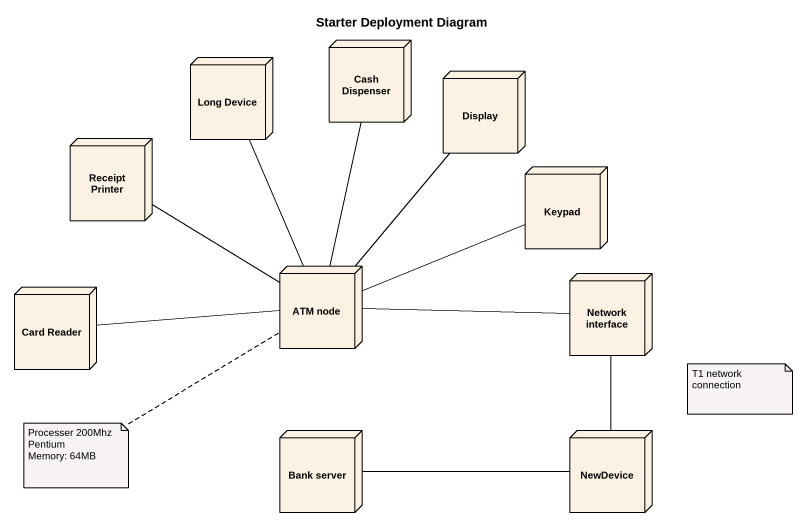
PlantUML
@startuml
title Starter Deployment Diagram
node "Long Device" as Long_Device
node "Cash Dispenser" as Cash_Dispenser
node Display
node "Receipt Printer" as Receipt_Printer
node Keypad
node "ATM node" as ATM_node
node "Network interface" as Network_interface
node "Card Reader" as Card_Reader
node "Bank server" as Bank_server
node NewDevice
Long_Device -- ATM_node
Cash_Dispenser -- ATM_node
Display -- ATM_node
Receipt_Printer -- ATM_node
Keypad -left- ATM_node
Network_interface -left- ATM_node
Network_interface -- NewDevice
Card_Reader -right- ATM_node
Bank_server -right- NewDevice
note as N1
  T1 network connection
end note
note bottom of ATM_node
  Processer 200Mhz Pentium
  Memory: 64MB
end note
@enduml
